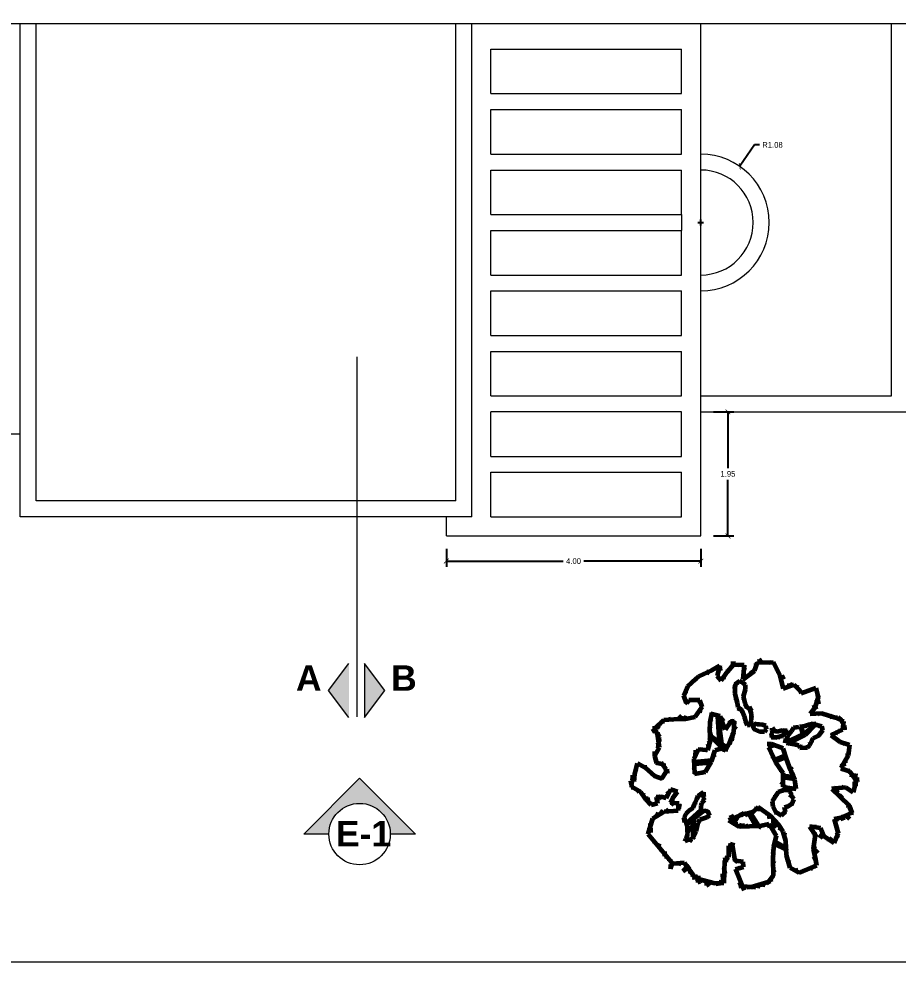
# Model space of a CAD drawing. Header units: metres. Extents: x 0 to 43.1, y 0 to 32.6.
# Drawn here: x 16.58 to 30.4, y 0 to 14.82 of the extents above; entities that cross this region are included whole.
import ezdxf

# ---------------------------------------------------------------- set-up
doc = ezdxf.new("R2010")
doc.units = ezdxf.units.M
for name, color, linetype, lineweight in [('Ceco.NET 55', 254, 'Continuous', 9), ('equipment', 40, 'Continuous', 15), ('names', 7, 'Continuous', 60), ('plants', 83, 'Continuous', 60), ('texture', 253, 'Continuous', 9), ('wall low', 140, 'Continuous', 20)]:
    doc.layers.add(name, color=color, linetype=linetype, lineweight=lineweight)
doc.styles.add('AMBIENTE', font='ARIALBD.TTF', dxfattribs={"height": 0.2})
doc.dimstyles.new('Ceco.NET', dxfattribs={"dimscale": 0.5, "dimtxt": 0.18, "dimasz": 0.15, "dimexe": 0.18, "dimexo": 0.4, "dimgap": 0.09, "dimtad": 0, "dimtih": 1, "dimtoh": 1, "dimzin": 0, "dimdsep": 46, "dimtxsty": 'Standard', "dimblk": 'ARCHTICK', "dimcen": 0.09, "dimclrd": 256, "dimclre": 256, "dimadec": 0, "dimazin": 0, "dimtfac": 1, "dimtofl": 0, "dimtmove": 0, "dimatfit": 3, "dimfxl": 0, "dimtolj": 1, "dimtzin": 0, "dimarcsym": 0})

# ---------------------------------------------------------------- blocks, each defined once
blk = doc.blocks.new('_ArchTick')
at = {"color": 0, "const_width": 0.15}
blk.add_lwpolyline([(-0.5, -0.5), (0.5, 0.5)], dxfattribs=at)
blk = doc.blocks.new('*D12')
at = {"layer": 'Defpoints', "color": 0, "ltscale": 0.3}
for p in [(23.301, 6.696), (27.301, 6.696), (27.301, 6.301)]:
    blk.add_point(p, dxfattribs=at)
at = {"layer": 'texture', "lineweight": -2, "ltscale": 0.3}
for p, q in [((23.301, 6.496), (23.301, 6.211)), ((27.301, 6.496), (27.301, 6.211)), ((23.301, 6.301), (25.138, 6.301)), ((27.301, 6.301), (25.464, 6.301))]:
    blk.add_line(p, q, dxfattribs=at)
at = {"layer": 'texture', "lineweight": -2, "ltscale": 0.3, "xscale": 0.075, "yscale": 0.075, "zscale": 0.075, "rotation": 180}
blk.add_blockref('_ArchTick', (23.301, 6.301), dxfattribs=at)
at = {"layer": 'texture', "lineweight": -2, "ltscale": 0.3, "xscale": 0.075, "yscale": 0.075, "zscale": 0.075}
blk.add_blockref('_ArchTick', (27.301, 6.301), dxfattribs=at)
at = {"layer": 'texture', "color": 0, "ltscale": 0.3, "insert": (25.301, 6.301), "char_height": 0.09, "attachment_point": 5}
blk.add_mtext('\\A1;4.00', dxfattribs=at)
blk = doc.blocks.new('*D13')
at = {"layer": 'Defpoints', "color": 0, "ltscale": 0.3}
for p in [(27.301, 8.646), (27.729, 8.646), (27.301, 6.696)]:
    blk.add_point(p, dxfattribs=at)
at = {"layer": 'texture', "lineweight": -2, "ltscale": 0.3}
for p, q in [((27.501, 8.646), (27.819, 8.646)), ((27.729, 8.646), (27.729, 7.762)), ((27.729, 6.696), (27.729, 7.58)), ((27.501, 6.696), (27.819, 6.696))]:
    blk.add_line(p, q, dxfattribs=at)
at = {"layer": 'texture', "lineweight": -2, "ltscale": 0.3, "xscale": 0.075, "yscale": 0.075, "zscale": 0.075}
for p, rotation in [((27.729, 8.646), 90), ((27.729, 6.696), 270)]:
    blk.add_blockref('_ArchTick', p, dxfattribs=dict(at, rotation=rotation))
at = {"layer": 'texture', "color": 0, "ltscale": 0.3, "insert": (27.729, 7.671), "char_height": 0.09, "attachment_point": 5}
blk.add_mtext('\\A1;1.95', dxfattribs=at)
blk = doc.blocks.new('*D14')
at = {"layer": 'Defpoints', "color": 0, "ltscale": 0.3}
for p in [(27.914, 12.504), (27.301, 11.621)]:
    blk.add_point(p, dxfattribs=at)
at = {"layer": 'texture', "lineweight": -2, "ltscale": 0.3}
for p, q in [((28.148, 12.841), (27.914, 12.504)), ((28.223, 12.841), (28.148, 12.841)), ((27.256, 11.621), (27.346, 11.621)), ((27.301, 11.576), (27.301, 11.666))]:
    blk.add_line(p, q, dxfattribs=at)
at = {"layer": 'texture', "lineweight": -2, "ltscale": 0.3, "xscale": 0.075, "yscale": 0.075, "zscale": 0.075, "rotation": 235.2358664589289}
blk.add_blockref('_ArchTick', (27.914, 12.504), dxfattribs=at)
at = {"layer": 'texture', "color": 0, "ltscale": 0.3, "insert": (28.429, 12.841), "char_height": 0.09, "attachment_point": 5}
blk.add_mtext('\\A1;R1.08', dxfattribs=at)
blk = doc.blocks.new('ARBRE11')
for p, q in [((-0.191, 1.744), (-0.186, 1.824)), ((-0.186, 1.824), (-0.179, 1.77)), ((-0.146, 1.765), (-0.13, 1.8)), ((-0.09, 1.751), (-0.083, 1.782)), ((-0.083, 1.782), (-0.076, 1.739)), ((0.149, 1.673), (0.199, 1.805)), ((0.192, 1.756), (0.166, 1.8)), ((0.166, 1.8), (0.201, 1.772)), ((0.199, 1.805), (0.441, 1.812)), ((0.265, 1.798), (0.222, 1.859)), ((0.222, 1.859), (0.234, 1.803)), ((0.323, 1.819), (0.319, 1.789)), ((0.375, 1.821), (0.403, 1.793)), ((0.441, 1.812), (0.548, 1.602)), ((0.443, 1.779), (0.469, 1.789)), ((-0.725, 1.592), (-0.523, 1.685)), ((-0.666, 1.599), (-0.686, 1.631)), ((-0.645, 1.614), (-0.663, 1.646)), ((-0.567, 1.675), (-0.605, 1.622)), ((-0.532, 1.692), (-0.509, 1.675)), ((-0.523, 1.685), (-0.396, 1.76)), ((-0.466, 1.736), (-0.454, 1.707)), ((-0.396, 1.76), (-0.437, 1.597)), ((-0.434, 1.663), (-0.405, 1.66)), ((-0.428, 1.709), (-0.361, 1.718)), ((-0.361, 1.718), (-0.422, 1.704)), ((-0.374, 1.521), (-0.275, 1.667)), ((-0.299, 1.659), (-0.273, 1.638)), ((-0.275, 1.667), (-0.182, 1.773)), ((-0.271, 1.704), (-0.259, 1.676)), ((-0.25, 1.725), (-0.205, 1.72)), ((-0.182, 1.773), (-0.011, 1.769)), ((0.018, 1.73), (-0.041, 1.711)), ((-0.011, 1.769), (-0.032, 1.538)), ((-0.032, 1.538), (0.149, 1.673)), ((-0.031, 1.732), (0.018, 1.73)), ((-0.024, 1.681), (0.002, 1.678)), ((0.121, 1.645), (0.098, 1.678)), ((0.098, 1.678), (0.133, 1.648)), ((0.166, 1.69), (0.133, 1.716)), ((0.133, 1.716), (0.18, 1.699)), ((0.462, 1.723), (0.485, 1.725)), ((0.488, 1.678), (0.525, 1.678)), ((0.521, 1.629), (0.558, 1.638)), ((-0.897, 1.434), (-0.725, 1.592)), ((-0.869, 1.489), (-0.837, 1.457)), ((-0.79, 1.501), (-0.799, 1.55)), ((-0.799, 1.55), (-0.784, 1.509)), ((-0.758, 1.579), (-0.75, 1.561)), ((-0.712, 1.579), (-0.724, 1.599)), ((-0.442, 1.579), (-0.413, 1.59)), ((-0.437, 1.597), (-0.374, 1.521)), ((-0.355, 1.533), (-0.374, 1.563)), ((-0.374, 1.563), (-0.336, 1.544)), ((-0.336, 1.544), (-0.329, 1.596)), ((-0.329, 1.596), (-0.301, 1.594)), ((-0.12, 1.493), (-0.153, 1.461)), ((-0.084, 1.51), (-0.133, 1.481)), ((-0.1, 1.51), (-0.1, 1.485)), ((-0.035, 1.493), (-0.084, 1.51)), ((-0.046, 1.513), (-0.068, 1.492)), ((-0.041, 1.615), (-0.001, 1.619)), ((0.01, 1.457), (-0.035, 1.493)), ((0.02, 1.589), (0.037, 1.568)), ((0.058, 1.627), (0.093, 1.615)), ((0.532, 1.561), (0.619, 1.584)), ((0.619, 1.584), (0.535, 1.549)), ((0.548, 1.602), (0.601, 1.395)), ((0.558, 1.481), (0.605, 1.502)), ((0.704, 1.434), (0.697, 1.483)), ((0.697, 1.483), (0.72, 1.443)), ((-0.964, 1.285), (-0.897, 1.434)), ((-0.938, 1.353), (-0.938, 1.324)), ((-0.935, 1.385), (-0.898, 1.393)), ((-0.9, 1.451), (-0.874, 1.437)), ((-0.139, 1.343), (-0.181, 1.325)), ((-0.124, 1.46), (-0.178, 1.464)), ((-0.178, 1.464), (-0.139, 1.432)), ((-0.142, 1.382), (-0.178, 1.368)), ((-0.178, 1.368), (-0.164, 1.357)), ((-0.139, 1.432), (-0.167, 1.424)), ((-0.167, 1.424), (-0.164, 1.396)), ((-0.164, 1.396), (-0.142, 1.382)), ((-0.164, 1.357), (-0.139, 1.343)), ((-0.153, 1.461), (-0.161, 1.404)), ((-0.161, 1.404), (-0.161, 1.318)), ((-0.133, 1.481), (-0.124, 1.46)), ((-0.039, 1.478), (-0.014, 1.481)), ((-0.023, 1.273), (0.01, 1.383)), ((-0.018, 1.442), (0.014, 1.442)), ((-0.011, 1.403), (0.021, 1.396)), ((0.01, 1.325), (-0.011, 1.35)), ((-0.011, 1.35), (0.014, 1.336)), ((0.01, 1.383), (0.01, 1.457)), ((0.601, 1.395), (0.766, 1.459)), ((0.643, 1.422), (0.659, 1.401)), ((0.766, 1.459), (0.858, 1.371)), ((0.793, 1.439), (0.814, 1.457)), ((0.814, 1.457), (0.798, 1.399)), ((0.84, 1.366), (0.866, 1.38)), ((0.858, 1.371), (0.884, 1.323)), ((0.884, 1.323), (1.111, 1.41)), ((0.929, 1.321), (0.927, 1.347)), ((0.985, 1.379), (0.985, 1.347)), ((1.031, 1.358), (1.024, 1.404)), ((1.077, 1.379), (1.099, 1.407)), ((1.099, 1.365), (1.134, 1.372)), ((1.111, 1.41), (1.152, 1.263)), ((-0.921, 1.169), (-0.964, 1.285)), ((-0.958, 1.263), (-0.935, 1.271)), ((-0.958, 1.216), (-0.935, 1.225)), ((-0.881, 1.212), (-0.921, 1.169)), ((-0.708, 1.213), (-0.881, 1.212)), ((-0.869, 1.184), (-0.866, 1.208)), ((-0.825, 1.19), (-0.825, 1.228)), ((-0.787, 1.19), (-0.784, 1.216)), ((-0.753, 1.193), (-0.724, 1.208)), ((-0.672, 1.111), (-0.708, 1.213)), ((-0.181, 1.325), (-0.146, 1.318)), ((-0.178, 1.257), (-0.153, 1.257)), ((-0.146, 1.318), (-0.164, 1.3)), ((-0.161, 1.318), (-0.145, 1.253)), ((-0.149, 1.215), (-0.117, 1.208)), ((-0.145, 1.253), (-0.125, 1.171)), ((-0.007, 1.243), (-0.043, 1.254)), ((-0.043, 1.254), (-0.018, 1.247)), ((0, 1.279), (-0.036, 1.3)), ((-0.036, 1.3), (-0.004, 1.289)), ((0.002, 1.167), (-0.023, 1.273)), ((-0.018, 1.19), (0.003, 1.194)), ((0.014, 1.183), (-0.018, 1.19)), ((1.152, 1.263), (1.099, 1.097)), ((1.184, 1.191), (1.099, 1.17)), ((1.106, 1.312), (1.162, 1.315)), ((1.116, 1.188), (1.184, 1.191)), ((1.162, 1.248), (1.123, 1.23)), ((1.145, 1.269), (1.162, 1.248)), ((-0.947, 1.164), (-0.921, 1.184)), ((-0.782, 0.951), (-0.672, 1.111)), ((-0.712, 1.161), (-0.669, 1.17)), ((-0.709, 1.054), (-0.671, 1.048)), ((-0.686, 1.118), (-0.657, 1.121)), ((-0.139, 1.172), (-0.11, 1.172)), ((-0.125, 1.171), (-0.112, 1.106)), ((-0.117, 1.098), (-0.096, 1.119)), ((-0.096, 1.119), (-0.114, 1.087)), ((-0.114, 1.087), (-0.085, 1.073)), ((-0.112, 1.106), (-0.047, 1.045)), ((-0.085, 1.073), (-0.046, 1.073)), ((-0.046, 1.073), (-0.071, 1.051)), ((-0.071, 1.051), (-0.029, 1.048)), ((-0.029, 1.048), (-0.05, 1.03)), ((-0.047, 1.045), (-0.015, 0.968)), ((-0.011, 1.108), (0.025, 1.13)), ((0.035, 1.119), (-0.011, 1.108)), ((-0.007, 1.133), (0.018, 1.144)), ((0.025, 1.13), (-0.007, 1.133)), ((0.03, 1.11), (0.002, 1.167)), ((0.083, 1.061), (0.03, 1.11)), ((0.053, 1.062), (0.081, 1.101)), ((0.113, 1.094), (0.053, 1.062)), ((0.078, 1.059), (0.113, 1.094)), ((0.104, 1), (0.083, 1.061)), ((1.099, 1.097), (1.026, 0.997)), ((1.028, 1.039), (1.067, 1.035)), ((1.138, 1.117), (1.063, 1.092)), ((1.085, 1.117), (1.138, 1.117)), ((-1.419, 0.769), (-1.275, 0.907)), ((-1.275, 0.907), (-1.121, 0.917)), ((-1.242, 0.917), (-1.232, 0.889)), ((-1.191, 0.885), (-1.209, 0.94)), ((-1.173, 0.917), (-1.179, 0.877)), ((-1.121, 0.917), (-0.936, 0.921)), ((-1.118, 0.906), (-1.109, 0.932)), ((-0.999, 0.967), (-1.048, 0.92)), ((-1.008, 0.915), (-0.999, 0.967)), ((-0.918, 0.964), (-0.938, 0.926)), ((-0.936, 0.921), (-0.782, 0.951)), ((-0.924, 0.906), (-0.918, 0.964)), ((-0.848, 0.955), (-0.854, 0.932)), ((-0.845, 0.926), (-0.848, 0.955)), ((-0.805, 0.964), (-0.793, 0.935)), ((-0.767, 1.022), (-0.738, 0.984)), ((-0.561, 0.894), (-0.526, 0.865)), ((-0.553, 0.946), (-0.535, 0.935)), ((-0.521, 1.018), (-0.551, 0.87)), ((-0.392, 0.965), (-0.538, 0.998)), ((-0.486, 0.99), (-0.498, 0.973)), ((-0.428, 0.975), (-0.454, 0.938)), ((-0.402, 0.548), (-0.429, 0.957)), ((-0.429, 0.957), (-0.371, 0.529)), ((-0.332, 0.929), (-0.396, 0.877)), ((-0.393, 0.935), (-0.367, 0.952)), ((-0.363, 0.883), (-0.392, 0.965)), ((-0.39, 0.888), (-0.332, 0.929)), ((-0.219, 0.857), (-0.245, 0.894)), ((-0.176, 0.906), (-0.199, 0.862)), ((-0.05, 1.03), (-0.029, 1.027)), ((-0.029, 1.027), (-0.039, 1.016)), ((-0.004, 0.97), (-0.025, 0.956)), ((0.003, 0.931), (-0.022, 0.906)), ((-0.015, 0.968), (0.01, 0.882)), ((0.025, 0.892), (-0.004, 0.867)), ((0.071, 0.825), (0.104, 0.907)), ((0.085, 0.92), (0.117, 0.927)), ((0.092, 0.973), (0.131, 0.984)), ((0.104, 0.907), (0.104, 1)), ((1.026, 0.997), (1.205, 1.01)), ((1.088, 1.011), (1.088, 0.989)), ((1.155, 1.004), (1.134, 0.986)), ((1.194, 0.989), (1.212, 1.021)), ((1.205, 1.01), (1.416, 0.943)), ((1.244, 0.975), (1.24, 1.007)), ((1.293, 0.975), (1.297, 0.996)), ((1.329, 0.947), (1.375, 0.975)), ((1.403, 0.933), (1.417, 0.975)), ((1.416, 0.943), (1.548, 0.884)), ((1.417, 0.975), (1.417, 0.926)), ((1.474, 0.908), (1.513, 0.954)), ((1.492, 0.872), (1.52, 0.89)), ((-1.385, 0.769), (-1.455, 0.769)), ((-1.455, 0.769), (-1.418, 0.713)), ((-1.369, 0.656), (-1.419, 0.769)), ((-1.39, 0.824), (-1.353, 0.815)), ((-1.353, 0.815), (-1.385, 0.769)), ((-1.353, 0.857), (-1.307, 0.847)), ((-1.297, 0.889), (-1.26, 0.88)), ((-0.551, 0.87), (-0.558, 0.73)), ((-0.558, 0.825), (-0.535, 0.848)), ((-0.558, 0.752), (-0.532, 0.77)), ((-0.553, 0.793), (-0.529, 0.813)), ((-0.311, 0.75), (-0.363, 0.883)), ((-0.35, 0.857), (-0.335, 0.868)), ((-0.35, 0.799), (-0.324, 0.822)), ((-0.221, 0.881), (-0.311, 0.75)), ((-0.289, 0.816), (-0.254, 0.804)), ((-0.164, 0.882), (-0.221, 0.881)), ((-0.177, 0.711), (-0.164, 0.882)), ((-0.174, 0.835), (-0.153, 0.841)), ((-0.165, 0.775), (-0.141, 0.808)), ((0.01, 0.882), (0.034, 0.821)), ((0.032, 0.863), (0.025, 0.824)), ((0.034, 0.821), (0.071, 0.825)), ((0.057, 0.845), (0.096, 0.838)), ((0.089, 0.884), (0.103, 0.881)), ((0.18, 0.843), (0.112, 0.818)), ((0.112, 0.818), (0.144, 0.758)), ((0.123, 0.816), (0.114, 0.83)), ((0.114, 0.83), (0.138, 0.822)), ((0.142, 0.788), (0.114, 0.781)), ((0.114, 0.781), (0.131, 0.786)), ((0.15, 0.767), (0.118, 0.76)), ((0.144, 0.758), (0.227, 0.724)), ((0.169, 0.756), (0.161, 0.739)), ((0.193, 0.833), (0.169, 0.843)), ((0.221, 0.83), (0.193, 0.833)), ((0.21, 0.833), (0.223, 0.835)), ((0.223, 0.835), (0.21, 0.818)), ((0.276, 0.824), (0.221, 0.83)), ((0.257, 0.83), (0.248, 0.811)), ((0.327, 0.809), (0.276, 0.824)), ((0.306, 0.822), (0.28, 0.809)), ((0.304, 0.724), (0.338, 0.758)), ((0.314, 0.796), (0.34, 0.801)), ((0.342, 0.769), (0.314, 0.762)), ((0.317, 0.775), (0.342, 0.769)), ((0.338, 0.758), (0.327, 0.809)), ((0.427, 0.784), (0.457, 0.739)), ((0.427, 0.745), (0.427, 0.773)), ((0.44, 0.713), (0.427, 0.745)), ((0.442, 0.745), (0.453, 0.758)), ((0.455, 0.724), (0.466, 0.745)), ((0.506, 0.72), (0.589, 0.743)), ((0.553, 0.724), (0.549, 0.749)), ((0.549, 0.749), (0.553, 0.728)), ((0.589, 0.732), (0.585, 0.754)), ((0.589, 0.743), (0.664, 0.739)), ((0.608, 0.73), (0.63, 0.752)), ((0.634, 0.728), (0.649, 0.749)), ((0.763, 0.78), (0.73, 0.725)), ((0.845, 0.789), (0.763, 0.78)), ((0.769, 0.792), (0.778, 0.774)), ((0.833, 0.801), (0.824, 0.771)), ((0.911, 0.798), (0.863, 0.795)), ((0.884, 0.807), (0.905, 0.78)), ((0.91, 0.678), (0.884, 0.788)), ((0.884, 0.788), (0.927, 0.686)), ((0.941, 0.807), (0.911, 0.798)), ((0.927, 0.686), (1.096, 0.819)), ((0.956, 0.822), (0.935, 0.789)), ((1.019, 0.831), (0.941, 0.807)), ((1.096, 0.819), (0.946, 0.662)), ((1.01, 0.798), (1.022, 0.843)), ((1.088, 0.831), (1.019, 0.831)), ((1.067, 0.816), (1.079, 0.876)), ((1.079, 0.876), (1.085, 0.813)), ((1.209, 0.798), (1.088, 0.831)), ((1.127, 0.798), (1.154, 0.84)), ((1.154, 0.84), (1.13, 0.792)), ((1.167, 0.665), (1.224, 0.743)), ((1.194, 0.771), (1.239, 0.78)), ((1.224, 0.743), (1.209, 0.798)), ((1.532, 0.747), (1.356, 0.663)), ((1.485, 0.748), (1.502, 0.72)), ((1.524, 0.787), (1.598, 0.787)), ((1.598, 0.787), (1.527, 0.777)), ((1.548, 0.884), (1.532, 0.747)), ((1.534, 0.848), (1.563, 0.855)), ((-1.385, 0.676), (-1.334, 0.681)), ((-1.334, 0.681), (-1.381, 0.648)), ((-1.376, 0.597), (-1.311, 0.602)), ((-1.342, 0.468), (-1.369, 0.656)), ((-0.543, 0.6), (-0.59, 0.426)), ((-0.536, 0.632), (-0.583, 0.635)), ((-0.583, 0.635), (-0.542, 0.623)), ((-0.567, 0.677), (-0.512, 0.697)), ((-0.561, 0.711), (-0.529, 0.72)), ((-0.558, 0.73), (-0.543, 0.6)), ((-0.548, 0.66), (-0.402, 0.548)), ((-0.544, 0.649), (-0.34, 0.444)), ((-0.238, 0.548), (-0.177, 0.711)), ((-0.21, 0.611), (-0.171, 0.608)), ((-0.192, 0.662), (-0.192, 0.698)), ((-0.183, 0.73), (-0.156, 0.736)), ((0.191, 0.739), (0.176, 0.726)), ((0.227, 0.732), (0.201, 0.722)), ((0.227, 0.724), (0.304, 0.724)), ((0.276, 0.732), (0.253, 0.705)), ((0.253, 0.705), (0.263, 0.726)), ((0.297, 0.732), (0.297, 0.711)), ((0.434, 0.658), (0.393, 0.662)), ((0.393, 0.662), (0.421, 0.662)), ((0.429, 0.686), (0.402, 0.707)), ((0.402, 0.707), (0.432, 0.698)), ((0.444, 0.639), (0.408, 0.624)), ((0.408, 0.624), (0.438, 0.639)), ((0.415, 0.69), (0.44, 0.713)), ((0.425, 0.63), (0.415, 0.69)), ((0.5, 0.626), (0.425, 0.63)), ((0.457, 0.739), (0.506, 0.72)), ((0.483, 0.634), (0.464, 0.613)), ((0.464, 0.613), (0.474, 0.634)), ((0.483, 0.732), (0.476, 0.711)), ((0.581, 0.649), (0.5, 0.626)), ((0.506, 0.726), (0.517, 0.713)), ((0.53, 0.643), (0.51, 0.613)), ((0.51, 0.613), (0.517, 0.636)), ((0.562, 0.651), (0.551, 0.624)), ((0.551, 0.624), (0.553, 0.645)), ((0.598, 0.649), (0.576, 0.66)), ((0.645, 0.7), (0.581, 0.649)), ((0.581, 0.662), (0.598, 0.649)), ((0.613, 0.664), (0.6, 0.681)), ((0.608, 0.679), (0.613, 0.664)), ((0.628, 0.681), (0.619, 0.696)), ((0.621, 0.705), (0.628, 0.681)), ((0.64, 0.715), (0.649, 0.707)), ((0.664, 0.739), (0.645, 0.7)), ((0.649, 0.72), (0.672, 0.715)), ((0.649, 0.626), (0.685, 0.614)), ((0.67, 0.647), (0.655, 0.593)), ((0.655, 0.593), (0.655, 0.542)), ((0.661, 0.671), (0.691, 0.677)), ((0.665, 0.566), (0.91, 0.678)), ((0.73, 0.725), (0.67, 0.647)), ((0.946, 0.662), (0.696, 0.536)), ((0.724, 0.737), (0.745, 0.728)), ((1.034, 0.587), (1.076, 0.593)), ((1.046, 0.566), (1.073, 0.617)), ((1.064, 0.623), (1.094, 0.617)), ((1.073, 0.617), (1.167, 0.665)), ((1.115, 0.647), (1.106, 0.623)), ((1.154, 0.683), (1.191, 0.659)), ((1.176, 0.725), (1.224, 0.695)), ((1.356, 0.663), (1.496, 0.559)), ((1.357, 0.653), (1.403, 0.674)), ((1.4, 0.621), (1.417, 0.639)), ((1.417, 0.589), (1.446, 0.607)), ((1.467, 0.695), (1.421, 0.706)), ((1.432, 0.709), (1.467, 0.695)), ((1.502, 0.72), (1.467, 0.738)), ((-1.418, 0.339), (-1.342, 0.468)), ((-1.334, 0.518), (-1.399, 0.504)), ((-1.399, 0.504), (-1.353, 0.495)), ((-0.712, 0.429), (-0.73, 0.455)), ((-0.73, 0.455), (-0.727, 0.423)), ((-0.652, 0.452), (-0.676, 0.423)), ((-0.637, 0.411), (-0.652, 0.452)), ((-0.557, 0.506), (-0.586, 0.527)), ((-0.586, 0.527), (-0.572, 0.494)), ((-0.586, 0.464), (-0.578, 0.443)), ((-0.539, 0.575), (-0.575, 0.587)), ((-0.575, 0.587), (-0.557, 0.557)), ((-0.468, 0.427), (-0.382, 0.453)), ((-0.431, 0.458), (-0.437, 0.432)), ((-0.392, 0.464), (-0.41, 0.435)), ((-0.382, 0.453), (-0.308, 0.422)), ((-0.371, 0.529), (-0.286, 0.475)), ((-0.371, 0.452), (-0.365, 0.417)), ((-0.308, 0.422), (-0.238, 0.548)), ((-0.3, 0.446), (-0.27, 0.446)), ((-0.252, 0.473), (-0.279, 0.494)), ((-0.279, 0.485), (-0.252, 0.473)), ((-0.204, 0.551), (-0.246, 0.569)), ((-0.246, 0.554), (-0.204, 0.551)), ((0.414, 0.522), (0.346, 0.521)), ((0.363, 0.466), (0.403, 0.466)), ((0.48, 0.511), (0.369, 0.476)), ((0.369, 0.476), (0.482, 0.238)), ((0.378, 0.526), (0.386, 0.535)), ((0.386, 0.535), (0.378, 0.509)), ((0.426, 0.526), (0.409, 0.503)), ((0.6, 0.455), (0.414, 0.522)), ((0.566, 0.46), (0.578, 0.483)), ((0.65, 0.293), (0.6, 0.455)), ((0.67, 0.566), (0.604, 0.581)), ((0.604, 0.581), (0.664, 0.578)), ((0.655, 0.542), (0.772, 0.524)), ((0.703, 0.542), (0.667, 0.524)), ((0.73, 0.545), (0.748, 0.515)), ((0.772, 0.548), (0.778, 0.512)), ((0.772, 0.524), (0.839, 0.506)), ((0.821, 0.518), (0.809, 0.5)), ((0.839, 0.506), (0.86, 0.466)), ((0.863, 0.469), (0.86, 0.485)), ((0.86, 0.466), (0.98, 0.469)), ((0.902, 0.482), (0.863, 0.469)), ((0.935, 0.476), (0.926, 0.454)), ((0.98, 0.469), (1.019, 0.509)), ((0.986, 0.509), (0.989, 0.472)), ((1.019, 0.509), (1.046, 0.566)), ((1.019, 0.56), (1.031, 0.53)), ((1.46, 0.561), (1.485, 0.578)), ((1.496, 0.559), (1.645, 0.512)), ((1.548, 0.554), (1.577, 0.518)), ((1.601, 0.511), (1.64, 0.525)), ((1.619, 0.472), (1.665, 0.479)), ((1.645, 0.512), (1.623, 0.347)), ((-1.39, 0.37), (-1.455, 0.37)), ((-1.432, 0.319), (-1.395, 0.314)), ((-1.386, 0.223), (-1.418, 0.339)), ((-1.348, 0.421), (-1.395, 0.43)), ((-1.395, 0.43), (-1.358, 0.412)), ((-0.781, 0.345), (-0.813, 0.345)), ((-0.751, 0.393), (-0.808, 0.39)), ((-0.808, 0.39), (-0.766, 0.384)), ((-0.738, 0.441), (-0.803, 0.293)), ((-0.59, 0.426), (-0.738, 0.441)), ((-0.622, 0.429), (-0.637, 0.411)), ((-0.526, 0.252), (-0.468, 0.427)), ((-0.512, 0.315), (-0.488, 0.318)), ((-0.491, 0.348), (-0.467, 0.363)), ((-0.479, 0.429), (-0.464, 0.408)), ((-0.33, 0.432), (-0.321, 0.414)), ((0.38, 0.42), (0.418, 0.426)), ((0.426, 0.383), (0.409, 0.355)), ((0.409, 0.355), (0.438, 0.36)), ((0.438, 0.36), (0.429, 0.332)), ((0.429, 0.332), (0.44, 0.329)), ((0.44, 0.329), (0.435, 0.303)), ((0.435, 0.303), (0.472, 0.297)), ((0.469, 0.275), (0.623, 0.34)), ((0.481, 0.252), (0.635, 0.313)), ((0.583, 0.426), (0.609, 0.438)), ((0.606, 0.395), (0.629, 0.395)), ((0.609, 0.343), (0.638, 0.337)), ((1.623, 0.347), (1.508, 0.146)), ((1.581, 0.343), (1.624, 0.343)), ((1.605, 0.428), (1.647, 0.405)), ((-1.732, 0.057), (-1.688, 0.223)), ((-1.724, 0.194), (-1.691, 0.166)), ((-1.688, 0.223), (-1.57, 0.156)), ((-1.631, 0.212), (-1.663, 0.189)), ((-1.58, 0.194), (-1.58, 0.157)), ((-1.57, 0.156), (-1.421, 0.026)), ((-1.409, 0.245), (-1.385, 0.259)), ((-1.297, 0.209), (-1.386, 0.223)), ((-1.371, 0.194), (-1.362, 0.24)), ((-1.32, 0.208), (-1.274, 0.231)), ((-1.24, 0.127), (-1.297, 0.209)), ((-1.293, 0.189), (-1.246, 0.189)), ((-0.784, 0.294), (-0.816, 0.291)), ((-0.816, 0.171), (-0.793, 0.154)), ((-0.805, 0.222), (-0.787, 0.24)), ((-0.803, 0.293), (-0.792, 0.059)), ((-0.799, 0.244), (-0.521, 0.271)), ((-0.795, 0.213), (-0.548, 0.236)), ((-0.619, 0.086), (-0.526, 0.252)), ((-0.589, 0.168), (-0.563, 0.168)), ((-0.545, 0.231), (-0.557, 0.198)), ((-0.533, 0.27), (-0.512, 0.255)), ((0.509, 0.232), (0.48, 0.209)), ((0.482, 0.238), (0.595, 0.071)), ((0.495, 0.203), (0.529, 0.209)), ((0.649, 0.289), (0.672, 0.28)), ((0.714, 0.12), (0.65, 0.293)), ((0.663, 0.237), (0.692, 0.235)), ((0.675, 0.18), (0.698, 0.212)), ((0.692, 0.149), (0.718, 0.183)), ((0.715, 0.154), (0.726, 0.126)), ((1.506, 0.183), (1.581, 0.22)), ((1.567, 0.268), (1.609, 0.268)), ((-1.724, 0.004), (-1.798, -0.001)), ((-1.765, 0.041), (-1.719, 0.046)), ((-1.742, -0.065), (-1.732, 0.057)), ((-1.733, 0.115), (-1.705, 0.083)), ((-1.52, 0.143), (-1.552, 0.106)), ((-1.455, 0.013), (-1.427, 0.055)), ((-1.422, 0.036), (-1.455, 0.013)), ((-1.421, 0.026), (-1.307, -0.019)), ((-1.316, 0.022), (-1.339, -0.038)), ((-1.339, -0.038), (-1.334, 0.013)), ((-1.307, -0.019), (-1.242, 0.087)), ((-1.27, 0.106), (-1.195, 0.097)), ((-1.195, 0.097), (-1.256, 0.092)), ((-1.242, 0.087), (-1.24, 0.127)), ((-0.805, 0.106), (-0.784, 0.1)), ((-0.792, 0.059), (-0.619, 0.086)), ((-0.766, 0.076), (-0.781, 0.037)), ((-0.73, 0.076), (-0.712, 0.058)), ((-0.679, 0.091), (-0.649, 0.07)), ((-0.628, 0.118), (-0.583, 0.115)), ((-0.583, 0.115), (-0.625, 0.112)), ((0.558, 0.134), (0.538, 0.123)), ((0.538, 0.123), (0.58, 0.123)), ((0.575, 0.083), (0.606, 0.086)), ((0.583, 0.032), (0.598, 0.026)), ((0.595, 0.071), (0.594, -0.146)), ((0.596, 0.032), (0.762, 0.009)), ((0.6, 0.005), (0.777, -0.022)), ((0.726, 0.126), (0.712, 0.1)), ((0.712, 0.1), (0.729, 0.077)), ((0.784, -0.036), (0.714, 0.12)), ((0.729, 0.077), (0.746, 0.063)), ((0.746, 0.063), (0.755, 0.034)), ((0.755, 0.034), (0.746, 0.006)), ((1.508, 0.146), (1.645, 0.099)), ((1.562, 0.135), (1.548, 0.088)), ((1.614, 0.088), (1.666, 0.107)), ((1.645, 0.099), (1.746, -0.048)), ((1.647, 0.046), (1.77, 0.027)), ((1.77, 0.027), (1.685, 0.022)), ((-1.784, -0.084), (-1.816, -0.093)), ((-1.798, -0.001), (-1.751, -0.005)), ((-1.776, -0.151), (-1.794, -0.054)), ((-1.794, -0.054), (-1.742, -0.065)), ((-1.793, -0.158), (-1.742, -0.144)), ((-1.751, -0.121), (-1.788, -0.149)), ((0.583, -0.097), (0.566, -0.117)), ((0.566, -0.117), (0.609, -0.106)), ((0.572, -0.006), (0.6, -0.014)), ((0.583, -0.049), (0.609, -0.057)), ((0.594, -0.146), (0.802, -0.178)), ((0.609, -0.106), (0.598, -0.137)), ((0.598, -0.137), (0.629, -0.134)), ((0.629, -0.134), (0.618, -0.166)), ((0.741, -0.011), (0.775, -0.009)), ((0.755, -0.134), (0.803, -0.134)), ((0.778, -0.08), (0.798, -0.074)), ((0.802, -0.178), (0.784, -0.036)), ((1.51, -0.143), (1.539, -0.162)), ((1.775, -0.101), (1.69, -0.105)), ((1.746, -0.048), (1.699, -0.237)), ((1.704, -0.025), (1.794, -0.03)), ((1.794, -0.03), (1.709, -0.049)), ((1.713, -0.091), (1.775, -0.101)), ((-1.788, -0.149), (-1.793, -0.158)), ((-1.636, -0.232), (-1.776, -0.151)), ((-1.691, -0.172), (-1.71, -0.219)), ((-1.71, -0.219), (-1.668, -0.191)), ((-1.561, -0.346), (-1.636, -0.232)), ((-1.603, -0.242), (-1.612, -0.279)), ((-1.376, -0.279), (-1.362, -0.316)), ((-1.316, -0.279), (-1.33, -0.325)), ((-1.256, -0.27), (-1.232, -0.284)), ((-1.169, -0.189), (-1.242, -0.326)), ((-1.223, -0.209), (-1.205, -0.242)), ((-1.205, -0.242), (-1.195, -0.251)), ((-1.06, -0.228), (-1.169, -0.189)), ((-1.158, -0.182), (-1.158, -0.214)), ((-1.137, -0.282), (-1.111, -0.295)), ((-1.136, -0.325), (-1.06, -0.228)), ((-1.126, -0.223), (-1.089, -0.195)), ((-1.098, -0.242), (-1.07, -0.251)), ((-0.755, -0.349), (-0.736, -0.291)), ((-0.744, -0.282), (-0.74, -0.319)), ((-0.744, -0.333), (-0.744, -0.282)), ((-0.736, -0.291), (-0.664, -0.238)), ((-0.705, -0.289), (-0.703, -0.252)), ((-0.703, -0.252), (-0.696, -0.28)), ((-0.664, -0.238), (-0.65, -0.229)), ((-0.65, -0.277), (-0.664, -0.32)), ((-0.62, -0.264), (-0.654, -0.271)), ((-0.652, -0.259), (-0.62, -0.264)), ((-0.65, -0.229), (-0.65, -0.277)), ((0.48, -0.295), (0.428, -0.38)), ((0.474, -0.275), (0.48, -0.308)), ((0.523, -0.232), (0.48, -0.295)), ((0.49, -0.249), (0.53, -0.249)), ((0.599, -0.203), (0.523, -0.232)), ((0.533, -0.209), (0.543, -0.236)), ((0.582, -0.196), (0.569, -0.226)), ((0.638, -0.199), (0.582, -0.203)), ((0.618, -0.166), (0.64, -0.151)), ((0.618, -0.189), (0.618, -0.212)), ((0.691, -0.203), (0.638, -0.199)), ((0.64, -0.151), (0.649, -0.174)), ((0.658, -0.189), (0.641, -0.219)), ((0.649, -0.174), (0.678, -0.174)), ((0.678, -0.174), (0.683, -0.149)), ((0.681, -0.212), (0.678, -0.186)), ((0.737, -0.232), (0.691, -0.203)), ((0.697, -0.229), (0.704, -0.203)), ((0.707, -0.268), (0.737, -0.232)), ((0.74, -0.298), (0.707, -0.268)), ((0.717, -0.249), (0.733, -0.262)), ((0.72, -0.298), (0.737, -0.282)), ((1.585, -0.158), (1.366, -0.177)), ((1.366, -0.177), (1.489, -0.298)), ((1.421, -0.157), (1.388, -0.195)), ((1.411, -0.219), (1.477, -0.195)), ((1.477, -0.261), (1.449, -0.275)), ((1.529, -0.28), (1.482, -0.323)), ((1.699, -0.237), (1.585, -0.158)), ((1.633, -0.176), (1.614, -0.214)), ((-1.497, -0.348), (-1.566, -0.362)), ((-1.557, -0.302), (-1.561, -0.33)), ((-1.477, -0.436), (-1.561, -0.346)), ((-1.455, -0.39), (-1.483, -0.436)), ((-1.378, -0.41), (-1.477, -0.436)), ((-1.418, -0.395), (-1.381, -0.404)), ((-1.409, -0.33), (-1.371, -0.344)), ((-1.319, -0.304), (-1.399, -0.31)), ((-1.399, -0.31), (-1.378, -0.41)), ((-1.33, -0.325), (-1.32, -0.339)), ((-1.242, -0.326), (-1.319, -0.304)), ((-1.283, -0.302), (-1.288, -0.33)), ((-1.17, -0.397), (-1.136, -0.325)), ((-1.036, -0.407), (-1.17, -0.397)), ((-1.163, -0.331), (-1.111, -0.34)), ((-1.159, -0.428), (-1.111, -0.384)), ((-1.133, -0.397), (-1.159, -0.428)), ((-1.071, -0.441), (-1.005, -0.459)), ((-1.049, -0.518), (-1.036, -0.407)), ((-0.813, -0.478), (-0.793, -0.421)), ((-0.793, -0.421), (-0.755, -0.349)), ((-0.79, -0.391), (-0.781, -0.411)), ((-0.781, -0.432), (-0.79, -0.391)), ((-0.698, -0.416), (-0.668, -0.418)), ((-0.683, -0.406), (-0.693, -0.449)), ((-0.635, -0.358), (-0.683, -0.406)), ((-0.671, -0.342), (-0.638, -0.331)), ((-0.664, -0.32), (-0.635, -0.358)), ((-0.664, -0.372), (-0.654, -0.391)), ((0.411, -0.407), (0.451, -0.403)), ((0.428, -0.347), (0.46, -0.351)), ((0.428, -0.38), (0.437, -0.459)), ((0.428, -0.446), (0.454, -0.436)), ((0.641, -0.44), (0.668, -0.486)), ((0.668, -0.486), (0.651, -0.443)), ((0.678, -0.45), (0.737, -0.417)), ((0.694, -0.426), (0.707, -0.446)), ((0.76, -0.403), (0.72, -0.394)), ((0.73, -0.407), (0.76, -0.403)), ((0.737, -0.417), (0.766, -0.344)), ((0.737, -0.344), (0.763, -0.344)), ((0.766, -0.344), (0.74, -0.298)), ((0.74, -0.321), (0.75, -0.308)), ((1.489, -0.298), (1.636, -0.442)), ((1.572, -0.346), (1.539, -0.375)), ((1.595, -0.436), (1.657, -0.445)), ((1.636, -0.442), (1.682, -0.558)), ((-1.45, -0.644), (-1.269, -0.537)), ((-1.353, -0.6), (-1.406, -0.574)), ((-1.406, -0.574), (-1.375, -0.609)), ((-1.283, -0.574), (-1.34, -0.53)), ((-1.34, -0.53), (-1.314, -0.569)), ((-1.269, -0.537), (-1.049, -0.518)), ((-1.199, -0.552), (-1.243, -0.503)), ((-1.243, -0.503), (-1.221, -0.53)), ((-1.005, -0.459), (-1.084, -0.463)), ((-0.951, -0.622), (-0.927, -0.569)), ((-0.927, -0.569), (-0.88, -0.521)), ((-0.691, -0.511), (-0.92, -0.716)), ((-0.919, -0.559), (-0.91, -0.575)), ((-0.665, -0.535), (-0.907, -0.732)), ((-0.887, -0.508), (-0.871, -0.531)), ((-0.88, -0.521), (-0.813, -0.478)), ((-0.857, -0.483), (-0.848, -0.515)), ((-0.85, -0.52), (-0.857, -0.483)), ((-0.834, -0.476), (-0.816, -0.485)), ((-0.813, -0.455), (-0.793, -0.462)), ((-0.703, -0.451), (-0.673, -0.448)), ((-0.703, -0.497), (-0.68, -0.494)), ((-0.693, -0.449), (-0.693, -0.507)), ((-0.693, -0.507), (-0.669, -0.531)), ((-0.657, -0.515), (-0.684, -0.54)), ((-0.669, -0.531), (-0.616, -0.521)), ((-0.616, -0.521), (-0.578, -0.545)), ((-0.613, -0.536), (-0.59, -0.503)), ((-0.59, -0.503), (-0.606, -0.54)), ((-0.585, -0.559), (-0.544, -0.55)), ((-0.544, -0.55), (-0.581, -0.568)), ((-0.578, -0.545), (-0.559, -0.598)), ((-0.032, -0.575), (-0.259, -0.674)), ((-0.192, -0.671), (-0.223, -0.592)), ((-0.223, -0.592), (-0.183, -0.653)), ((-0.04, -0.606), (-0.066, -0.55)), ((-0.066, -0.55), (-0.018, -0.599)), ((0.113, -0.554), (-0.032, -0.575)), ((0.008, -0.554), (0.042, -0.602)), ((0.042, -0.602), (0.034, -0.546)), ((0.059, -0.57), (0.169, -0.763)), ((0.075, -0.535), (0.105, -0.572)), ((0.087, -0.563), (0.213, -0.761)), ((0.105, -0.572), (0.094, -0.513)), ((0.209, -0.468), (0.113, -0.554)), ((0.265, -0.505), (0.146, -0.494)), ((0.146, -0.494), (0.168, -0.513)), ((0.404, -0.609), (0.209, -0.468)), ((0.246, -0.517), (0.265, -0.505)), ((0.31, -0.561), (0.347, -0.55)), ((0.437, -0.459), (0.477, -0.538)), ((0.447, -0.499), (0.474, -0.499)), ((0.457, -0.552), (0.506, -0.548)), ((0.477, -0.538), (0.572, -0.598)), ((0.533, -0.565), (0.52, -0.585)), ((0.569, -0.568), (0.562, -0.591)), ((0.572, -0.598), (0.595, -0.578)), ((0.595, -0.578), (0.638, -0.542)), ((0.608, -0.552), (0.628, -0.565)), ((0.628, -0.565), (0.615, -0.535)), ((0.622, -0.466), (0.678, -0.45)), ((0.638, -0.542), (0.622, -0.466)), ((1.682, -0.558), (1.506, -0.634)), ((1.661, -0.497), (1.624, -0.516)), ((1.633, -0.549), (1.704, -0.554)), ((-1.525, -0.892), (-1.45, -0.644)), ((-1.49, -0.724), (-1.49, -0.782)), ((-1.486, -0.675), (-1.451, -0.684)), ((-0.94, -0.658), (-0.988, -0.676)), ((-0.988, -0.676), (-0.935, -0.672)), ((-0.942, -0.679), (-0.951, -0.622)), ((-0.947, -0.6), (-0.931, -0.612)), ((-0.918, -0.718), (-0.942, -0.679)), ((-0.926, -0.72), (-0.903, -0.722)), ((-0.904, -0.766), (-0.918, -0.718)), ((-0.816, -0.667), (-0.829, -0.775)), ((-0.818, -0.788), (-0.795, -0.641)), ((-0.741, -0.718), (-0.76, -0.78)), ((-0.749, -0.711), (-0.726, -0.72)), ((-0.712, -0.665), (-0.741, -0.718)), ((-0.719, -0.662), (-0.728, -0.685)), ((-0.664, -0.651), (-0.712, -0.665)), ((-0.694, -0.651), (-0.675, -0.662)), ((-0.602, -0.631), (-0.664, -0.651)), ((-0.645, -0.63), (-0.638, -0.651)), ((-0.559, -0.598), (-0.602, -0.631)), ((-0.572, -0.623), (-0.59, -0.614)), ((-0.588, -0.607), (-0.572, -0.623)), ((-0.259, -0.674), (-0.099, -0.769)), ((-0.121, -0.631), (-0.179, -0.724)), ((-0.179, -0.724), (-0.117, -0.733)), ((-0.117, -0.733), (-0.152, -0.764)), ((-0.13, -0.614), (-0.121, -0.631)), ((-0.063, -0.785), (-0.044, -0.725)), ((-0.044, -0.725), (-0.04, -0.766)), ((0.008, -0.781), (0.008, -0.74)), ((0.008, -0.74), (0.027, -0.781)), ((0.237, -0.761), (0.379, -0.729)), ((0.291, -0.733), (0.302, -0.766)), ((0.351, -0.621), (0.418, -0.61)), ((0.379, -0.729), (0.489, -0.918)), ((0.53, -0.744), (0.404, -0.609)), ((0.41, -0.684), (0.47, -0.681)), ((0.41, -0.777), (0.495, -0.715)), ((0.419, -0.795), (0.506, -0.728)), ((0.488, -0.733), (0.537, -0.725)), ((1.506, -0.634), (1.401, -0.655)), ((1.401, -0.655), (1.465, -0.879)), ((1.402, -0.686), (1.449, -0.658)), ((1.444, -0.639), (1.482, -0.658)), ((1.548, -0.672), (1.501, -0.601)), ((1.525, -0.606), (1.548, -0.672)), ((1.591, -0.601), (1.643, -0.648)), ((-1.539, -0.83), (-1.451, -0.826)), ((-0.894, -0.743), (-0.921, -0.759)), ((-0.918, -0.957), (-0.899, -0.885)), ((-0.917, -0.849), (-0.889, -0.835)), ((-0.882, -0.851), (-0.917, -0.849)), ((-0.904, -0.828), (-0.904, -0.766)), ((-0.899, -0.885), (-0.904, -0.828)), ((-0.829, -0.775), (-0.9, -0.833)), ((-0.9, -0.833), (-0.827, -0.788)), ((-0.827, -0.788), (-0.814, -0.937)), ((-0.814, -0.937), (-0.818, -0.788)), ((-0.774, -0.847), (-0.803, -0.919)), ((-0.79, -0.849), (-0.767, -0.854)), ((-0.776, -0.801), (-0.758, -0.812)), ((-0.76, -0.78), (-0.774, -0.847)), ((-0.772, -0.766), (-0.733, -0.764)), ((-0.082, -0.755), (-0.108, -0.79)), ((-0.099, -0.769), (0.237, -0.761)), ((0.142, -0.774), (0.153, -0.744)), ((0.22, -0.759), (0.254, -0.789)), ((0.351, -0.759), (0.406, -0.748)), ((0.414, -0.8), (0.444, -0.792)), ((0.526, -0.789), (0.567, -0.8)), ((0.599, -0.855), (0.53, -0.744)), ((0.64, -0.994), (0.599, -0.855)), ((1.186, -0.796), (1.014, -0.769)), ((1.014, -0.769), (1.104, -0.902)), ((1.092, -0.837), (1.036, -0.867)), ((1.051, -0.755), (1.043, -0.796)), ((1.081, -0.743), (1.09, -0.795)), ((1.09, -0.795), (1.081, -0.781)), ((1.138, -0.757), (1.123, -0.809)), ((1.175, -0.951), (1.218, -0.88)), ((1.238, -0.924), (1.186, -0.796)), ((1.397, -0.748), (1.454, -0.743)), ((1.465, -0.879), (1.404, -1.031)), ((1.416, -0.795), (1.477, -0.79)), ((1.43, -0.856), (1.463, -0.88)), ((-1.134, -1.356), (-1.525, -0.892)), ((-1.517, -0.905), (-1.486, -0.892)), ((-1.49, -0.967), (-1.459, -0.945)), ((-1.433, -0.998), (-1.464, -1.011)), ((-0.947, -1), (-0.932, -0.967)), ((-0.894, -0.981), (-0.947, -1)), ((-0.942, -0.932), (-0.901, -0.937)), ((-0.912, -0.895), (-0.882, -0.897)), ((-0.896, -0.976), (-0.894, -0.996)), ((-0.827, -0.972), (-0.894, -0.981)), ((-0.848, -0.973), (-0.871, -1.006)), ((-0.871, -1.006), (-0.855, -0.978)), ((-0.803, -0.919), (-0.827, -0.972)), ((-0.816, -0.969), (-0.825, -0.957)), ((-0.822, -0.943), (-0.816, -0.969)), ((-0.804, -0.895), (-0.79, -0.914)), ((-0.204, -1.079), (-0.186, -1.023)), ((0.489, -0.918), (0.45, -1.09)), ((0.451, -1.005), (0.485, -1.02)), ((0.462, -0.926), (0.503, -0.952)), ((0.474, -1.008), (0.646, -1.107)), ((0.6, -0.897), (0.645, -0.908)), ((0.626, -1.005), (0.663, -1.012)), ((0.654, -1.222), (0.64, -0.994)), ((1.104, -0.902), (1.074, -1.122)), ((1.114, -1.012), (1.08, -1.016)), ((1.084, -0.908), (1.136, -0.893)), ((1.136, -0.893), (1.084, -0.934)), ((1.084, -1.005), (1.114, -1.012)), ((1.246, -0.889), (1.175, -0.951)), ((1.404, -1.031), (1.238, -0.924)), ((1.369, -0.951), (1.322, -1.007)), ((1.322, -1.007), (1.331, -0.951)), ((1.416, -0.913), (1.463, -0.955)), ((-1.393, -1.051), (-1.331, -1.078)), ((-1.322, -1.126), (-1.353, -1.144)), ((-1.265, -1.166), (-1.265, -1.237)), ((-0.271, -1.153), (-0.254, -1.153)), ((-0.267, -1.078), (-0.245, -1.1)), ((-0.196, -1.058), (-0.262, -1.075)), ((-0.262, -1.075), (-0.26, -1.255)), ((-0.227, -1.042), (-0.232, -1.078)), ((-0.2, -1.154), (-0.186, -1.109)), ((-0.157, -1.308), (-0.196, -1.058)), ((0.433, -1.098), (0.473, -1.079)), ((0.433, -1.161), (0.466, -1.128)), ((0.45, -1.09), (0.438, -1.269)), ((0.463, -1.041), (0.649, -1.132)), ((0.626, -1.068), (0.663, -1.09)), ((0.648, -1.154), (0.678, -1.161)), ((1.058, -1.09), (1.114, -1.116)), ((1.114, -1.116), (1.073, -1.116)), ((1.144, -1.142), (1.073, -1.21)), ((1.074, -1.122), (1.104, -1.261)), ((1.08, -1.202), (1.144, -1.142)), ((-1.23, -1.241), (-1.234, -1.281)), ((-1.177, -1.276), (-1.194, -1.321)), ((-1.044, -1.382), (-1.027, -1.325)), ((-0.333, -1.329), (-0.298, -1.334)), ((-0.322, -1.304), (-0.331, -1.663)), ((-0.26, -1.255), (-0.322, -1.304)), ((-0.298, -1.334), (-0.311, -1.259)), ((-0.311, -1.259), (-0.289, -1.303)), ((-0.289, -1.303), (-0.276, -1.232)), ((-0.276, -1.232), (-0.249, -1.223)), ((-0.193, -1.202), (-0.145, -1.195)), ((-0.193, -1.243), (-0.148, -1.243)), ((-0.174, -1.284), (-0.137, -1.273)), ((-0.163, -1.329), (-0.133, -1.295)), ((-0.029, -1.324), (-0.157, -1.308)), ((-0.115, -1.325), (-0.107, -1.292)), ((-0.066, -1.329), (-0.055, -1.303)), ((-0.025, -1.407), (-0.029, -1.324)), ((0.418, -1.213), (0.462, -1.187)), ((0.429, -1.251), (0.459, -1.273)), ((0.436, -1.332), (0.47, -1.351)), ((0.438, -1.269), (0.443, -1.54)), ((0.634, -1.224), (0.678, -1.217)), ((0.652, -1.262), (0.682, -1.251)), ((0.712, -1.418), (0.654, -1.222)), ((0.667, -1.34), (0.697, -1.288)), ((1.118, -1.265), (1.069, -1.288)), ((1.125, -1.325), (1.088, -1.344)), ((1.104, -1.261), (1.122, -1.386)), ((-1.172, -1.436), (-1.146, -1.356)), ((-1.172, -1.369), (-1.172, -1.436)), ((-0.952, -1.34), (-1.134, -1.356)), ((-1.044, -1.338), (-1.044, -1.382)), ((-0.899, -1.387), (-0.978, -1.471)), ((-0.978, -1.471), (-0.868, -1.391)), ((-0.773, -1.589), (-0.952, -1.34)), ((-0.311, -1.511), (-0.329, -1.427)), ((-0.329, -1.427), (-0.298, -1.427)), ((-0.151, -1.442), (-0.025, -1.407)), ((-0.014, -1.777), (-0.151, -1.442)), ((-0.122, -1.422), (-0.096, -1.433)), ((-0.074, -1.392), (-0.059, -1.422)), ((-0.037, -1.366), (0.004, -1.359)), ((0.429, -1.385), (0.455, -1.411)), ((0.444, -1.455), (0.462, -1.493)), ((0.715, -1.362), (0.678, -1.381)), ((0.844, -1.499), (0.712, -1.418)), ((0.756, -1.414), (0.745, -1.444)), ((0.79, -1.433), (0.797, -1.47)), ((1.122, -1.386), (0.844, -1.499)), ((0.85, -1.467), (0.872, -1.5)), ((0.902, -1.459), (0.905, -1.496)), ((0.946, -1.437), (0.957, -1.467)), ((1.017, -1.414), (1.069, -1.429)), ((1.073, -1.388), (1.121, -1.396)), ((-0.85, -1.484), (-0.872, -1.519)), ((-0.815, -1.519), (-0.823, -1.568)), ((-0.823, -1.568), (-0.766, -1.572)), ((-0.476, -1.667), (-0.773, -1.589)), ((-0.766, -1.572), (-0.735, -1.546)), ((-0.735, -1.603), (-0.74, -1.634)), ((-0.735, -1.546), (-0.735, -1.603)), ((-0.704, -1.634), (-0.691, -1.621)), ((-0.691, -1.621), (-0.669, -1.612)), ((-0.669, -1.612), (-0.642, -1.621)), ((-0.642, -1.621), (-0.607, -1.652)), ((-0.382, -1.679), (-0.369, -1.612)), ((-0.369, -1.612), (-0.342, -1.612)), ((-0.351, -1.515), (-0.311, -1.511)), ((-0.342, -1.612), (-0.351, -1.515)), ((-0.148, -1.493), (-0.104, -1.485)), ((-0.107, -1.549), (-0.078, -1.537)), ((-0.078, -1.616), (-0.1, -1.631)), ((0.443, -1.54), (0.364, -1.646)), ((0.388, -1.586), (0.41, -1.642)), ((0.41, -1.642), (0.388, -1.604)), ((0.418, -1.534), (0.462, -1.56)), ((-0.74, -1.634), (-0.74, -1.652)), ((-0.74, -1.652), (-0.704, -1.634)), ((-0.607, -1.652), (-0.603, -1.696)), ((-0.603, -1.696), (-0.572, -1.679)), ((-0.572, -1.679), (-0.541, -1.648)), ((-0.331, -1.663), (-0.476, -1.667)), ((-0.435, -1.643), (-0.422, -1.705)), ((-0.395, -1.648), (-0.382, -1.679)), ((-0.07, -1.675), (-0.107, -1.694)), ((-0.055, -1.739), (-0.07, -1.675)), ((-0.011, -1.705), (-0.055, -1.739)), ((0.1, -1.725), (-0.029, -1.714)), ((0.075, -1.757), (0.064, -1.701)), ((0.071, -1.701), (0.075, -1.757)), ((0.364, -1.646), (0.1, -1.725)), ((0.127, -1.757), (0.123, -1.701)), ((0.138, -1.69), (0.127, -1.757)), ((0.205, -1.683), (0.198, -1.739)), ((0.198, -1.739), (0.202, -1.683)), ((0.276, -1.72), (0.272, -1.66)), ((0.287, -1.653), (0.276, -1.72)), ((0.358, -1.634), (0.38, -1.675))]:
    blk.add_line(p, q)
blk = doc.blocks.new('piso 3')
at = {"layer": 'Ceco.NET 55', "ltscale": 0.3}
h = blk.add_hatch(color=256, dxfattribs=at)
h.paths.add_polyline_path([(22.016, 3.845), (22.336, 4.27), (22.016, 4.694)])
h.paths.add_polyline_path([(21.77, 4.694), (21.45, 4.27), (21.77, 3.845)])
blk.add_hatch(color=256, dxfattribs=at).paths.add_polyline_path([(22.421, 2.012), (22.815, 2.012), (21.937, 2.89), (21.06, 2.012), (21.454, 2.012, -1)])
for p, q in [((21.893, 9.509), (21.893, 3.856)), ((21.45, 4.27), (21.77, 4.694)), ((22.016, 4.694), (22.016, 3.845)), ((22.336, 4.27), (22.016, 4.694)), ((21.77, 3.845), (21.45, 4.27)), ((22.016, 3.845), (22.336, 4.27)), ((21.06, 2.012), (21.937, 2.89)), ((21.937, 2.89), (22.815, 2.012)), ((21.454, 2.012), (21.06, 2.012)), ((22.815, 2.012), (22.421, 2.012))]:
    blk.add_line(p, q, dxfattribs=at)
blk.add_lwpolyline([(43.1, 0), (0, 0), (0, 32.6), (43.1, 32.6)], dxfattribs=at)
blk.add_circle((21.937, 2.012), 0.483, dxfattribs=at)
at = {"layer": 'equipment'}
for p, q in [((27.301, 6.696), (27.301, 14.746)), ((24.001, 14.346), (27.001, 14.346)), ((24.001, 13.646), (24.001, 14.346)), ((27.001, 13.646), (27.001, 14.346)), ((24.001, 13.646), (27.001, 13.646)), ((24.001, 13.396), (27.001, 13.396)), ((24.001, 12.696), (24.001, 13.396)), ((27.001, 12.696), (27.001, 13.396)), ((24.001, 12.696), (27.001, 12.696)), ((24.001, 12.446), (27.001, 12.446)), ((24.001, 11.746), (24.001, 12.446)), ((27.001, 11.746), (27.001, 12.446)), ((24.001, 11.746), (27.001, 11.746)), ((27.001, 11.746), (27.001, 11.496)), ((24.001, 11.496), (27.001, 11.496)), ((24.001, 10.796), (24.001, 11.496)), ((27.001, 10.796), (27.001, 11.496)), ((24.001, 10.796), (27.001, 10.796)), ((24.001, 10.546), (27.001, 10.546)), ((24.001, 9.846), (24.001, 10.546)), ((27.001, 9.846), (27.001, 10.546)), ((24.001, 9.846), (27.001, 9.846)), ((24.001, 9.596), (27.001, 9.596)), ((24.001, 8.896), (24.001, 9.596)), ((27.001, 8.896), (27.001, 9.596)), ((24.001, 7.946), (24.001, 8.646)), ((27.001, 7.946), (27.001, 8.646)), ((24.001, 7.946), (27.001, 7.946)), ((24.001, 7.696), (27.001, 7.696)), ((24.001, 6.996), (24.001, 7.696)), ((27.001, 6.996), (27.001, 7.696)), ((23.301, 6.696), (23.301, 6.996)), ((24.001, 6.996), (27.001, 6.996)), ((23.301, 6.696), (27.301, 6.696))]:
    blk.add_line(p, q, dxfattribs=at)
at = {"layer": 'equipment', "ltscale": 0.3}
for p, q in [((24.001, 8.896), (27.001, 8.896)), ((27.001, 8.646), (24.001, 8.646))]:
    blk.add_line(p, q, dxfattribs=at)
at = {"layer": 'equipment'}
for radius in [1.075, 0.825]:
    blk.add_arc((27.301, 11.621), radius, 270, 90, dxfattribs=at)
at = {"layer": 'wall low'}
for p, q in [((14.101, 14.746), (36.701, 14.746)), ((16.601, 6.996), (16.601, 14.746)), ((16.851, 7.246), (16.851, 14.746)), ((23.451, 7.246), (23.451, 14.746)), ((23.701, 6.996), (23.701, 14.746)), ((30.301, 8.896), (30.301, 14.746)), ((27.301, 8.896), (30.301, 8.896)), ((27.301, 8.646), (30.551, 8.646)), ((16.601, 8.296), (15.901, 8.296)), ((23.451, 7.246), (16.851, 7.246)), ((23.701, 6.996), (16.601, 6.996))]:
    blk.add_line(p, q, dxfattribs=at)
at = {"layer": 'plants', "ltscale": 0.3}
blk.add_blockref('ARBRE11', (27.997, 2.902), dxfattribs=at)
at = {"layer": 'names', "ltscale": 0.3, "char_height": 0.4, "width": 0.4062, "attachment_point": 1, "style": 'AMBIENTE'}
for s, insert in [('A', (20.936, 4.663)), ('B', (22.432, 4.663)), ('E-1', (21.564, 2.219))]:
    blk.add_mtext(s, dxfattribs=dict(at, insert=insert))
at = {"layer": 'texture', "ltscale": 0.3}
dim = blk.add_radius_dim(center=(27.3014, 11.6207), mpoint=(27.9144, 12.5038), dimstyle='Ceco.NET', dxfattribs=at)
dim.commit()
dim.dimension.update_dxf_attribs({"geometry": '*D14', "text_midpoint": (28.4286, 12.8408), "dimtype": 164})
for p1, p2, distance, picture, middle in [((27.301, 6.696), (27.301, 8.646), -0.428, '*D13', (27.729, 7.671)), ((23.301, 6.696), (27.301, 6.696), -0.394, '*D12', (25.301, 6.301))]:
    dim = blk.add_aligned_dim(p1=p1, p2=p2, distance=distance, dimstyle='Ceco.NET', dxfattribs=at)
    dim.commit()
    dim.dimension.update_dxf_attribs({"geometry": picture, "text_midpoint": middle})

msp = doc.modelspace()

# ---------------------------------------------------------------- block references
msp.add_blockref('piso 3', (0, 0))

doc.saveas('drawing.dxf')
